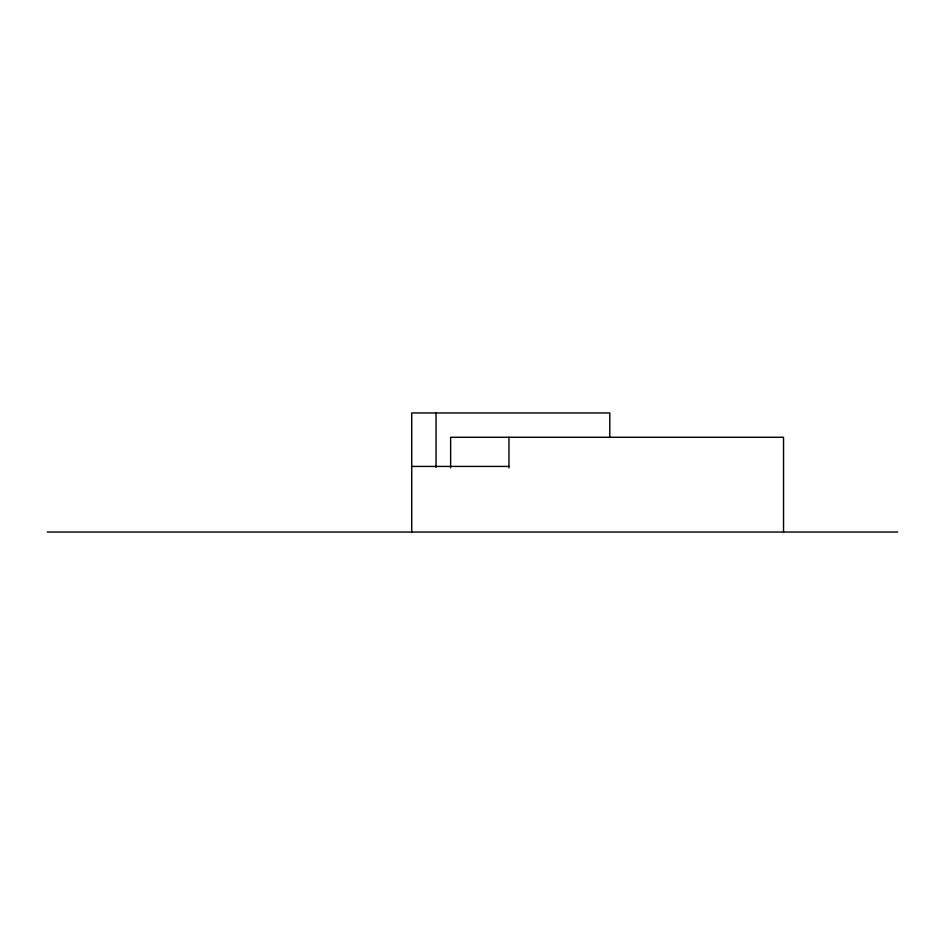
<?xml version="1.0" encoding="UTF-8"?>
<svg xmlns="http://www.w3.org/2000/svg" width="945" height="945" viewBox="0 0 945 945"><rect width="100%" height="100%" fill="white"/><g stroke="black" fill="none" stroke-linecap="round" stroke-linejoin="round"><path stroke-width="1.42" d="M411.748 466.428L508.953 466.428M47.25 532.035L897.75 532.035M783.535 532.035L783.535 437.263L450.635 437.263L450.635 467.881M609.797 437.523L609.797 412.965L411.748 412.965L411.748 532.035M508.953 437.263L508.953 467.881M436.047 412.965L436.047 467.35"/></g></svg>
